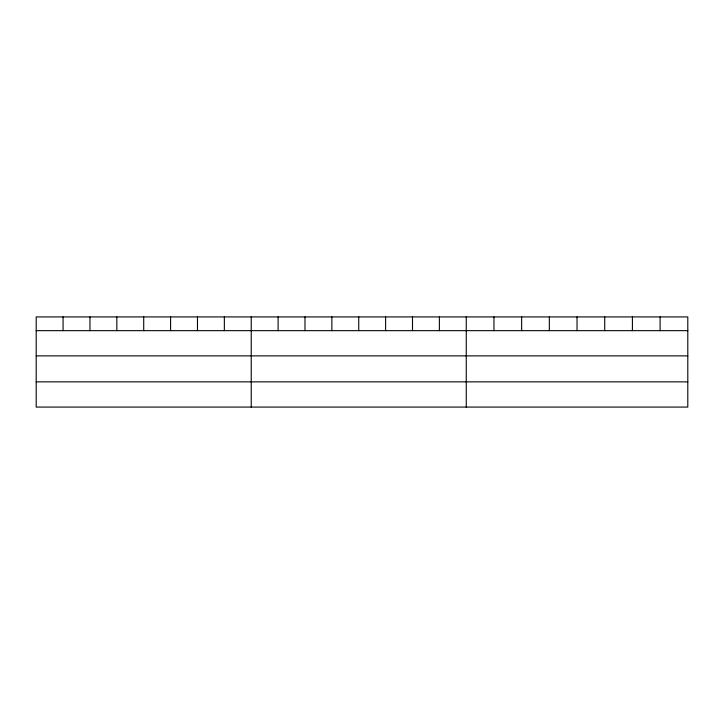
<?xml version="1.0" encoding="UTF-8"?>
<svg xmlns="http://www.w3.org/2000/svg" width="724" height="724" viewBox="0 0 724 724"><rect width="100%" height="100%" fill="white"/><g stroke="black" fill="none" stroke-linecap="round" stroke-linejoin="round"><path stroke-width="1.09" d="M687.8 355.873L687.8 316.922L36.2 316.922L36.2 407.078L687.8 407.078L687.8 355.873L36.2 355.873M36.2 330.66L687.8 330.66M36.2 381.856L687.8 381.856M660.107 316.922L660.107 330.66M632.414 316.922L632.414 330.66M604.721 316.922L604.721 330.66M577.028 316.922L577.028 330.66M549.335 316.922L549.335 330.66M521.642 316.922L521.642 330.66M493.949 316.922L493.949 330.66M466.256 316.922L466.256 407.078M439.377 316.922L439.377 330.66M412.499 316.922L412.499 330.66M385.621 316.922L385.621 330.66M358.742 316.922L358.742 330.66M331.863 316.922L331.863 330.66M304.985 316.922L304.985 330.66M278.107 316.922L278.107 330.66M251.228 316.922L251.228 407.078M224.35 316.922L224.35 330.66M197.471 316.922L197.471 330.66M170.593 316.922L170.593 330.66M143.714 316.922L143.714 330.66M116.835 316.922L116.835 330.66M89.957 316.922L89.957 330.66M63.079 316.922L63.079 330.66"/></g></svg>
